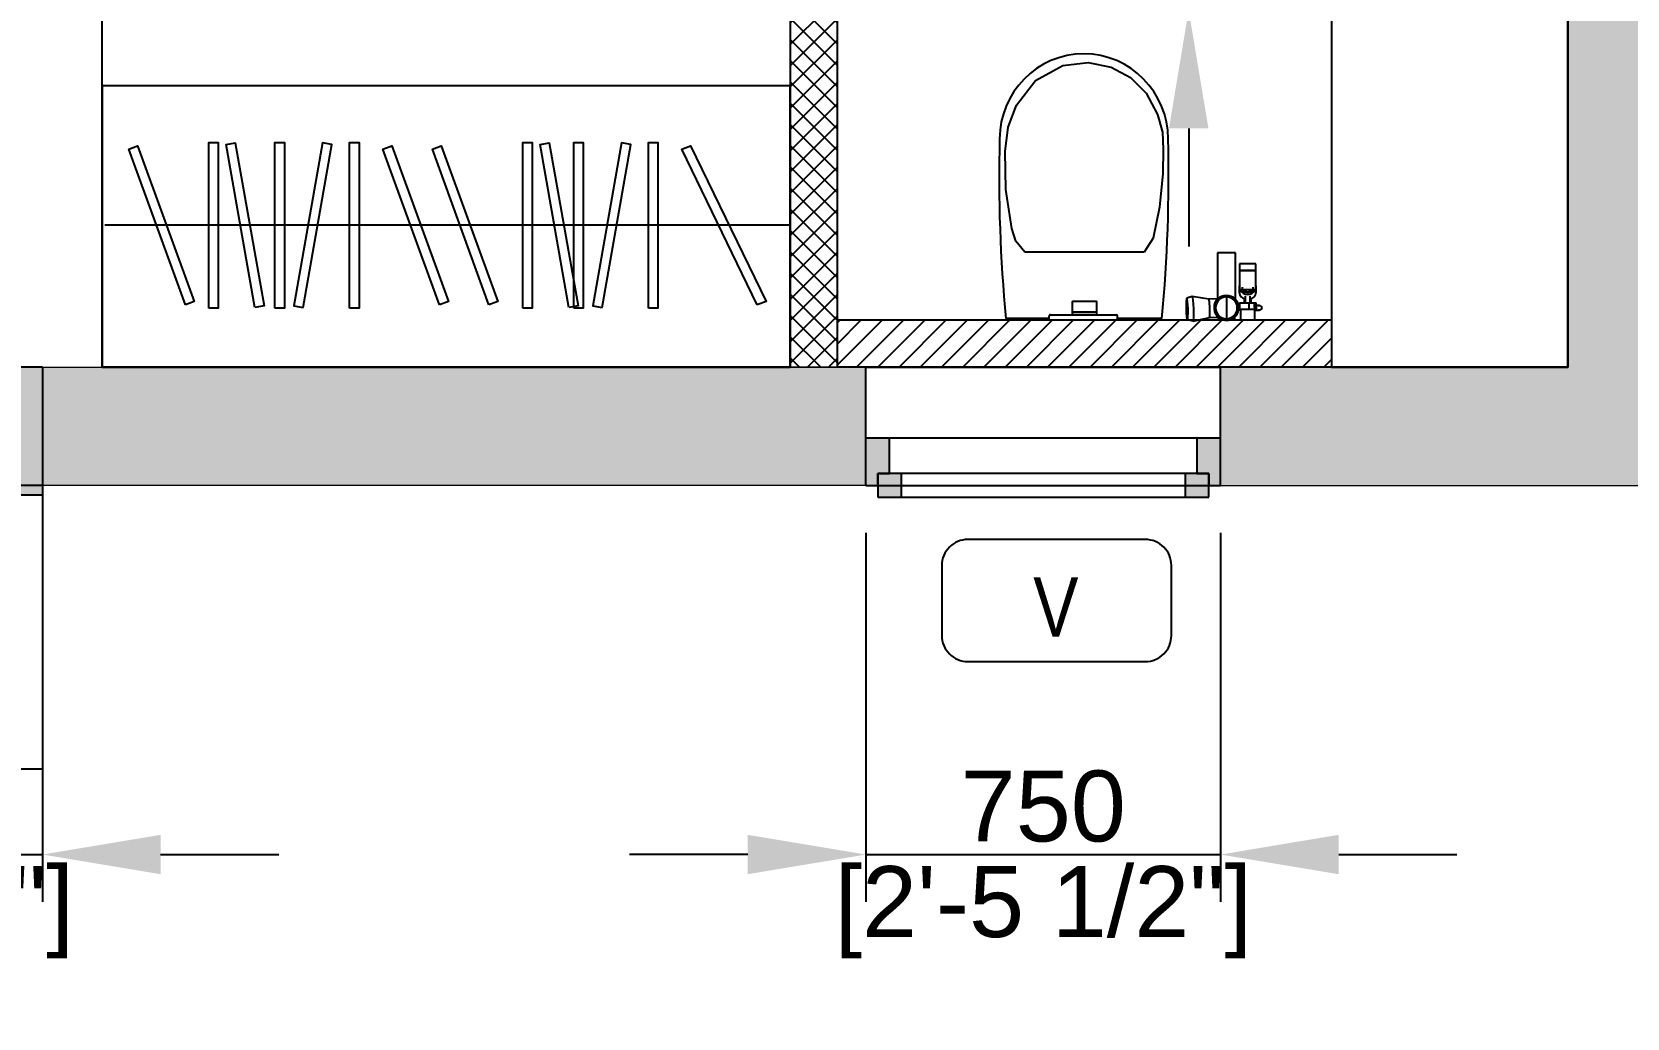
# Model space of a CAD drawing. Header units: millimetres. Extents: x 91566 to 131129, y 141753 to 207061.
# Drawn here: x 117024 to 120398, y 148100 to 150185 of the extents above; entities that cross this region are included whole.
import ezdxf
from ezdxf.enums import TextEntityAlignment as Align

# ---------------------------------------------------------------- set-up
doc = ezdxf.new("R2010")
doc.units = ezdxf.units.MM
doc.linetypes.add('Hidden Line', pattern=[978.055558, 705.555558, -272.5])
for name, color, linetype in [('A-Dimensions', 4, 'Continuous'), ('A-Elevation 10', 8, 'Continuous'), ('A-Fixture', 8, 'Continuous'), ('A-Furniture', 8, 'Continuous'), ('A-Hatch', 252, 'Continuous'), ('A-Room Boundary', 44, 'Continuous'), ('A-Text Main', 44, 'Continuous'), ('A-Ventilator', 4, 'Continuous'), ('A-Window', 4, 'Continuous')]:
    doc.layers.add(name, color=color, linetype=linetype)
doc.layers.add('A-Wall', color=240, linetype='Continuous', lineweight=35)
doc.styles.add('2024-08-29_TOWER-A$0$simplex-0.8', font='simplex.shx', dxfattribs={"width": 0.8})
doc.styles.add('ARIAL', font='ARIALN.TTF')
doc.styles.add('S', font='arial.ttf', dxfattribs={"height": 150})
doc.dimstyles.new('DIMSMALL', dxfattribs={"dimtxt": 150, "dimasz": 250, "dimexe": 100, "dimexo": 100, "dimgap": 25, "dimtad": 1, "dimdec": 0, "dimzin": 0, "dimdsep": 46, "dimtxsty": 'S', "dimcen": 0, "dimdle": 100, "dimclrd": 8, "dimclre": 8, "dimclrt": 256, "dimazin": 0, "dimtfac": 1, "dimtdec": 0, "dimtix": 1, "dimtmove": 0, "dimatfit": 3, "dimldrblk": '12_DatumFilled', "dimfxl": 1, "dimtolj": 1, "dimtzin": 0, "dimlwd": -1, "dimlwe": -1, "dimarcsym": 1})

# ---------------------------------------------------------------- blocks, each defined once
blk = doc.blocks.new('A$Cc5426abf')
at = {"layer": 'A-Ventilator', "linetype": 'Continuous'}
for points in [[(25, 225), (75, 225), (75, 275), (25, 275)], [(725, 275), (675, 275), (675, 225), (725, 225)], [(0, 150), (50, 150), (50, 225), (25, 225), (25, 250), (0, 250)], [(750, 250), (725, 250), (725, 225), (700, 225), (700, 150), (750, 150)]]:
    blk.add_hatch(color=256, dxfattribs=at).paths.add_polyline_path(points)
for p, q in [((75, 275), (25, 275)), ((25, 275), (25, 225)), ((675, 275), (75, 275)), ((75, 225), (75, 275)), ((675, 275), (75, 275)), ((725, 275), (675, 275)), ((675, 275), (675, 225)), ((725, 225), (725, 275)), ((0, 250), (0, 150)), ((750, 250), (0, 250)), ((25, 250), (0, 250)), ((0, 250), (0, 150)), ((0, 250), (0, 150)), ((25, 225), (25, 250)), ((675, 250), (75, 250)), ((750, 250), (725, 250)), ((725, 250), (725, 225)), ((750, 250), (750, 150)), ((750, 250), (750, 150)), ((750, 250), (750, 150)), ((50, 225), (25, 225)), ((25, 225), (75, 225)), ((50, 150), (50, 225)), ((75, 225), (675, 225)), ((675, 225), (725, 225)), ((725, 225), (700, 225)), ((700, 225), (700, 150)), ((0, 150), (0, 0)), ((0, 150), (50, 150)), ((0, 150), (0, 0)), ((50, 150), (700, 150)), ((700, 150), (750, 150)), ((750, 150), (750, 0)), ((750, 150), (750, 0)), ((750, 0), (0, 0))]:
    blk.add_line(p, q, dxfattribs=at)
blk = doc.blocks.new('3BHK  WEST_UN-2$0$fgdskokjmfv')
at = {"layer": 'A-Fixture', "linetype": 'Continuous'}
for p, q in [((15769231.8, 1072211.9), (15769232.1, 1072190)), ((15769309.2, 1072211.9), (15769231.8, 1072211.9)), ((15769262.2, 1072190), (15769262.5, 1072211.9)), ((15769274.3, 1072211.9), (15769274.3, 1072210.2)), ((15769274.3, 1072210.2), (15769274.3, 1072208.5)), ((15769274.3, 1072208.5), (15769274.3, 1072206.8)), ((15769292.1, 1072163.3), (15769292.1, 1072209.4)), ((15769309.2, 1072211.4), (15769309.2, 1072211.9)), ((15769309.2, 1072209.7), (15769309.2, 1072211.4)), ((15769309.2, 1072208), (15769309.2, 1072209.7)), ((15769309.2, 1072206.4), (15769309.2, 1072208)), ((15769362.5, 1072214.8), (15769328, 1072207)), ((15769362.5, 1072214.8), (15769374.5, 1072212)), ((15769428.5, 1072209.1), (15769522.1, 1072209.1)), ((15769667.1, 1072211.9), (15769522.1, 1072211.9)), ((15769522.1, 1072211.9), (15769522.1, 1072203.9)), ((15769667.1, 1072211.9), (15769667.1, 1072203.9)), ((15769667.1, 1072209.1), (15769758.5, 1072209.1)), ((15769217.4, 1072186.7), (15769217.5, 1072186.9)), ((15769217.4, 1072186.5), (15769217.4, 1072186.7)), ((15769217.4, 1072186.3), (15769217.4, 1072186.5)), ((15769217.4, 1072186.1), (15769217.4, 1072186.3)), ((15769217.4, 1072186.3), (15769217.4, 1072186.3)), ((15769217.5, 1072185.9), (15769217.4, 1072186.1)), ((15769217.5, 1072187.3), (15769217.6, 1072187.5)), ((15769217.5, 1072187.1), (15769217.5, 1072187.3)), ((15769217.5, 1072186.9), (15769217.5, 1072187.1)), ((15769217.5, 1072185.7), (15769217.5, 1072185.9)), ((15769217.5, 1072185.5), (15769217.5, 1072185.7)), ((15769217.5, 1072185.3), (15769217.5, 1072185.5)), ((15769217.6, 1072185.1), (15769217.5, 1072185.3)), ((15769217.6, 1072187.7), (15769217.7, 1072187.9)), ((15769217.6, 1072187.5), (15769217.6, 1072187.7)), ((15769217.6, 1072184.9), (15769217.6, 1072185.1)), ((15769217.7, 1072184.7), (15769217.6, 1072184.9)), ((15769217.7, 1072187.9), (15769217.8, 1072188.1)), ((15769217.8, 1072184.5), (15769217.7, 1072184.7)), ((15769217.8, 1072188.3), (15769217.9, 1072188.5)), ((15769217.8, 1072188.1), (15769217.8, 1072188.3)), ((15769217.8, 1072184.3), (15769217.8, 1072184.5)), ((15769217.9, 1072184.2), (15769217.8, 1072184.3)), ((15769217.9, 1072188.5), (15769218, 1072188.7)), ((15769218, 1072184), (15769217.9, 1072184.2)), ((15769218, 1072188.7), (15769218.1, 1072188.8)), ((15769218.1, 1072183.8), (15769218, 1072184)), ((15769218.1, 1072188.8), (15769218.2, 1072189)), ((15769218.2, 1072183.6), (15769218.1, 1072183.8)), ((15769218.2, 1072189), (15769218.3, 1072189.2)), ((15769218.3, 1072183.5), (15769218.2, 1072183.6)), ((15769218.3, 1072189.2), (15769218.4, 1072189.3)), ((15769218.5, 1072183.3), (15769218.3, 1072183.5)), ((15769218.4, 1072189.3), (15769218.5, 1072189.5)), ((15769218.5, 1072189.5), (15769218.7, 1072189.6)), ((15769218.6, 1072183.2), (15769218.5, 1072183.3)), ((15769218.7, 1072183), (15769218.6, 1072183.2)), ((15769218.7, 1072189.6), (15769218.8, 1072189.8)), ((15769218.8, 1072182.9), (15769218.7, 1072183)), ((15769218.8, 1072189.8), (15769218.9, 1072189.9)), ((15769219, 1072182.7), (15769218.8, 1072182.9)), ((15769218.9, 1072189.9), (15769219.1, 1072190.1)), ((15769219.1, 1072182.6), (15769219, 1072182.7)), ((15769219.1, 1072190.1), (15769219.2, 1072190.2)), ((15769219.3, 1072182.5), (15769219.1, 1072182.6)), ((15769219.2, 1072190.2), (15769219.4, 1072190.3)), ((15769219.4, 1072182.3), (15769219.3, 1072182.5)), ((15769219.4, 1072190.3), (15769219.6, 1072190.4)), ((15769219.6, 1072182.2), (15769219.4, 1072182.3)), ((15769219.6, 1072190.4), (15769219.7, 1072190.6)), ((15769219.8, 1072182.1), (15769219.6, 1072182.2)), ((15769219.7, 1072190.6), (15769219.9, 1072190.7)), ((15769219.9, 1072182), (15769219.8, 1072182.1)), ((15769219.9, 1072190.7), (15769220.1, 1072190.8)), ((15769220.1, 1072181.9), (15769219.9, 1072182)), ((15769220.1, 1072190.8), (15769220.3, 1072190.8)), ((15769220.3, 1072181.8), (15769220.1, 1072181.9)), ((15769220.3, 1072190.8), (15769220.4, 1072190.9)), ((15769220.5, 1072181.7), (15769220.3, 1072181.8)), ((15769220.4, 1072190.9), (15769220.6, 1072191)), ((15769220.7, 1072181.7), (15769220.5, 1072181.7)), ((15769220.6, 1072191), (15769220.8, 1072191.1)), ((15769220.9, 1072181.6), (15769220.7, 1072181.7)), ((15769220.8, 1072191.1), (15769221, 1072191.1)), ((15769221, 1072181.5), (15769220.9, 1072181.6)), ((15769221, 1072191.1), (15769221.2, 1072191.2)), ((15769221.2, 1072181.5), (15769221, 1072181.5)), ((15769221.2, 1072191.2), (15769221.4, 1072191.2)), ((15769221.4, 1072181.4), (15769221.2, 1072181.5)), ((15769221.4, 1072191.2), (15769221.6, 1072191.3)), ((15769221.6, 1072181.4), (15769221.4, 1072181.4)), ((15769221.6, 1072191.3), (15769221.8, 1072191.3)), ((15769221.8, 1072181.4), (15769221.6, 1072181.4)), ((15769221.8, 1072191.3), (15769222, 1072191.3)), ((15769222, 1072181.4), (15769221.8, 1072181.4)), ((15769222, 1072191.3), (15769222.2, 1072191.3)), ((15769222.2, 1072181.3), (15769222, 1072181.4)), ((15769222.2, 1072191.3), (15769222.4, 1072191.3)), ((15769222.4, 1072181.3), (15769222.2, 1072181.3)), ((15769222.4, 1072191.3), (15769222.4, 1072191.3)), ((15769222.5, 1072191.3), (15769222.4, 1072191.3)), ((15769222.4, 1072191.3), (15769222.4, 1072191.3)), ((15769222.4, 1072191.3), (15769222.5, 1072191.3)), ((15769222.5, 1072181.3), (15769222.4, 1072181.3)), ((15769222.4, 1072181.3), (15769222.4, 1072181.3)), ((15769222.4, 1072181.3), (15769222.5, 1072181.3)), ((15769222.6, 1072191.3), (15769222.5, 1072191.3)), ((15769222.5, 1072191.3), (15769222.5, 1072191.3)), ((15769222.5, 1072191.3), (15769222.7, 1072191.3)), ((15769222.6, 1072181.3), (15769222.5, 1072181.3)), ((15769222.5, 1072181.3), (15769222.5, 1072181.3)), ((15769222.5, 1072181.3), (15769222.7, 1072181.3)), ((15769222.8, 1072191.3), (15769222.6, 1072191.3)), ((15769222.8, 1072181.3), (15769222.6, 1072181.3)), ((15769222.7, 1072191.3), (15769222.9, 1072191.3)), ((15769222.7, 1072181.3), (15769222.8, 1072181.3)), ((15769232.1, 1072191.3), (15769222.8, 1072191.3)), ((15769222.8, 1072181.3), (15769228.8, 1072181.3)), ((15769223, 1072181.3), (15769222.8, 1072181.3)), ((15769222.9, 1072191.3), (15769223.1, 1072191.3)), ((15769223.3, 1072181.3), (15769223, 1072181.3)), ((15769223.1, 1072191.3), (15769223.4, 1072191.3)), ((15769223.6, 1072181.3), (15769223.3, 1072181.3)), ((15769223.4, 1072191.3), (15769223.8, 1072191.3)), ((15769224, 1072181.3), (15769223.6, 1072181.3)), ((15769223.8, 1072191.3), (15769224.2, 1072191.3)), ((15769224.4, 1072181.3), (15769224, 1072181.3)), ((15769224.2, 1072191.3), (15769224.7, 1072191.3)), ((15769224.9, 1072181.3), (15769224.4, 1072181.3)), ((15769228.6, 1072190), (15769228.8, 1072176)), ((15769228.7, 1072190), (15769232.9, 1072190)), ((15769233.2, 1072176), (15769228.9, 1072176)), ((15769232.9, 1072190), (15769239.6, 1072190)), ((15769233.1, 1072183), (15769232.9, 1072190)), ((15769233.2, 1072176), (15769233.1, 1072183)), ((15769239.6, 1072176), (15769233.2, 1072176)), ((15769239.6, 1072190), (15769243.9, 1072190)), ((15769243.8, 1072176), (15769239.6, 1072176)), ((15769240, 1072176), (15769240, 1072167.3)), ((15769242, 1072176), (15769242, 1072161.6)), ((15769243.9, 1072183), (15769243.8, 1072176)), ((15769247.1, 1072176), (15769243.8, 1072176)), ((15769243.9, 1072190), (15769247.1, 1072190)), ((15769243.9, 1072190), (15769243.9, 1072183)), ((15769247.1, 1072190), (15769264.5, 1072190)), ((15769264.4, 1072176), (15769247.1, 1072176)), ((15769252.2, 1072161.6), (15769252.2, 1072176)), ((15769254.3, 1072167.3), (15769254.3, 1072176)), ((15769262.2, 1072191.3), (15769262.5, 1072191.3)), ((15769262.5, 1072191.3), (15769263.8, 1072191.3)), ((15769263.8, 1072191.3), (15769265.2, 1072191.3)), ((15769264.4, 1072183), (15769264.5, 1072190)), ((15769264.4, 1072176), (15769264.4, 1072183)), ((15769265.9, 1072181.3), (15769264.5, 1072181.3)), ((15769265.2, 1072191.3), (15769266.5, 1072191.3)), ((15769266.6, 1072181.3), (15769265.9, 1072181.3)), ((15769274.3, 1072206.8), (15769274.3, 1072205.4)), ((15769309.2, 1072206), (15769309.2, 1072206.4)), ((15769328, 1072207), (15769309.9, 1072206.4)), ((15769664.1, 1072200.9), (15769525.1, 1072200.9)), ((15769618.4, 1072200.9), (15769565.9, 1072200.9)), ((15769565.9, 1072200.9), (15769565.9, 1072197.6)), ((15769618.4, 1072194.8), (15769565.9, 1072194.8)), ((15769565.9, 1072194.8), (15769565.9, 1072174.4)), ((15769567.4, 1072196.1), (15769616.9, 1072196.1)), ((15769618.4, 1072197.6), (15769618.4, 1072200.9)), ((15769618.4, 1072174.4), (15769618.4, 1072194.8)), ((15769229.4, 1072152.1), (15769229.4, 1072141.2)), ((15769229.6, 1072148.4), (15769264.6, 1072148.4)), ((15769229.6, 1072148.4), (15769229.6, 1072107.6)), ((15769235.2, 1072152.4), (15769235.2, 1072142.5)), ((15769240, 1072155.2), (15769240, 1072152.4)), ((15769254.3, 1072152.4), (15769254.3, 1072155.2)), ((15769259, 1072142.5), (15769259, 1072152.4)), ((15769264.6, 1072107.6), (15769264.6, 1072148.4)), ((15769264.9, 1072141.2), (15769264.9, 1072152.1)), ((15769273.1, 1072167.7), (15769273.1, 1072069.7)), ((15769311.1, 1072167.5), (15769329.3, 1072168.1)), ((15769311.2, 1072069.7), (15769311.2, 1072167.7)), ((15769329.3, 1072168.1), (15769364.2, 1072162.5)), ((15769364.3, 1072162.5), (15769376.1, 1072166)), ((15769567.3, 1072172.9), (15769616.9, 1072172.9)), ((15769229.6, 1072107.6), (15769264.6, 1072107.6)), ((15769229.6, 1072107.1), (15769229.6, 1072107.6)), ((15769264.6, 1072107.6), (15769229.6, 1072107.6)), ((15769264.6, 1072107.1), (15769229.6, 1072107.1)), ((15769229.6, 1072107.1), (15769229.6, 1072093)), ((15769264.6, 1072107.1), (15769264.6, 1072107.6)), ((15769264.6, 1072093), (15769264.6, 1072107.1)), ((15769229.6, 1072093), (15769264.6, 1072093)), ((15769273.1, 1072069.7), (15769311.2, 1072069.7)), ((15769466.3, 1072068.4), (15769718.4, 1072068.4))]:
    blk.add_line(p, q, dxfattribs=at)
at = {"layer": 'A-Fixture', "linetype": 'Continuous', "flags": 128}
blk.add_lwpolyline([(15769718.4, 1072068.4), (15769737.6, 1072045.5), (15769745.9, 1072018.8), (15769758.3, 1071936), (15769759.7, 1071856.1), (15769753.6, 1071804.7), (15769735.8, 1071758), (15769695.5, 1071705.9), (15769637.7, 1071673.8), (15769584.5, 1071667.4), (15769535.5, 1071677.4), (15769494.7, 1071699.3), (15769461.6, 1071732.3), (15769437.5, 1071777.7), (15769427.2, 1071814.6), (15769425.9, 1071851.1), (15769426.5, 1071902.1), (15769433.3, 1071973.6), (15769447, 1072039.1), (15769466.3, 1072068.4)], dxfattribs=at)
at = {"layer": 'A-Fixture', "linetype": 'Continuous'}
for centre, radius, start, end in [((15769292.1, 1072186.3), 26.2, 100.2496, 180), ((15769292.1, 1072186.3), 23, 0, 180), ((15769292.1, 1072186.3), 26.2, 0, 132.8693), ((15772559.7, 1071909.6), 3145.4, 174.5369, 181.4631), ((15766627.4, 1071909.6), 3145.4, 358.5369, 5.4631), ((15769292.1, 1072186.3), 26.2, 180, 0), ((15769292.1, 1072186.3), 23, 180, 0), ((15769525.1, 1072203.9), 3, 180, 270), ((15769567.4, 1072197.6), 1.5, 180, 270), ((15769567.3, 1072174.4), 1.46, 180, 270), ((15769616.9, 1072197.6), 1.5, 270, 0), ((15769616.9, 1072174.4), 1.46, 270, 0), ((15769664.1, 1072203.9), 3, 270, 0), ((15769292.1, 1072189.5), 28.9, 228.7983, 242.5322), ((15769292.1, 1072189.5), 28.9, 297.4678, 311.2017), ((15769595.6, 1071829.3), 180.3, 180, 269.3484), ((15769591.5, 1071829.3), 180.3, 270.6516, 0)]:
    blk.add_arc(centre, radius, start, end, dxfattribs=at)
for centre, major_axis, ratio, start_param, end_param in [((15769363.4, 1072188.7), (-0.8, 26.2), 0.087894, 0.017046, 3.133769), ((15769375.3, 1072189), (-0.7, 23), 0.087894, 0.026053, 3.133769), ((15769375.3, 1072189), (-0.7, 23), 0.087894, 3.165124, 6.230506), ((15769310.5, 1072186.9), (-0.6, 19.4), 0.087894, 6.275362, 6.466185), ((15769328.7, 1072187.5), (-0.6, 19.4), 0.087894, 6.275362, 9.416955), ((15769247.1, 1072152.1), (17.8, 0), 0.939693, 1.86017, 3.254011), ((15769247.1, 1072141.2), (17.8, 0), 0.939693, 2.995055, 3.28771), ((15769247.1, 1072141.2), (17.8, 0), 0.939693, 0.452611, 2.688981), ((15769247.1, 1072141.2), (13.4, 0), 0.939693, 1.839841, 2.521963), ((15769247.1, 1072142.5), (11.9, 0), 0.939693, 1.570796, 2.584055), ((15769247.1, 1072142.5), (11.9, 0), 0.939693, 1.570796, 2.584055), ((15769247.1, 1072141), (11.9, 0), 0.939693, 1.570796, 2.410164), ((15769247.1, 1072141.2), (13.4, 0), 0.939693, 1.634555, 1.767445), ((15769247.1, 1072142.5), (11.9, 0), 0.939693, 0.557537, 1.570796), ((15769247.1, 1072142.5), (11.9, 0), 0.939693, 0.557537, 1.570796), ((15769247.1, 1072141), (11.9, 0), 0.939693, 0.731428, 1.570796), ((15769247.1, 1072141.2), (13.4, 0), 0.939693, 1.374148, 1.507037), ((15769247.1, 1072141.2), (13.4, 0), 0.939693, 0.61963, 1.312246), ((15769247.1, 1072152.1), (17.8, 0), 0.939693, 6.170767, 7.561634), ((15769247.1, 1072141.2), (17.8, 0), 0.939693, 6.137068, 6.429723), ((15769310.5, 1072186.9), (-0.6, 19.4), 0.087894, 2.98627, 3.106469)]:
    blk.add_ellipse(centre, major_axis=major_axis, ratio=ratio, start_param=start_param, end_param=end_param, dxfattribs=at)
blk = doc.blocks.new('A$Cace2e875')
at = {"layer": 'A-Window', "linetype": 'Continuous'}
for points in [[(0, 0), (-50, 0), (-50, -270), (0, -270)], [(-750, -270), (-700, -270), (-700, 0), (-750, 0)]]:
    blk.add_hatch(color=256, dxfattribs=at).paths.add_polyline_path(points)
for p, q in [((0, 0), (-750, 0)), ((0, 0), (-50, 0)), ((0, 0), (0, -250)), ((0, 0), (0, -250)), ((0, 0), (0, -250)), ((-750, 0), (-750, -250)), ((-700, 0), (-750, 0)), ((-750, 0), (-750, -250)), ((-750, 0), (-750, -250)), ((-700, -270), (-700, 0)), ((-50, 0), (-700, 0)), ((-50, 0), (-50, -270)), ((-50, -135), (-700, -135)), ((0, -250), (-750, -250)), ((-750, -270), (-700, -270)), ((-700, -270), (-50, -270)), ((-50, -270), (0, -270))]:
    blk.add_line(p, q, dxfattribs=at)
at = {"layer": 'A-Window', "linetype": 'Hidden Line'}
for p, q in [((0, -250), (-750, -250)), ((-750, -250), (-750, -850)), ((0, -250), (0, -850)), ((0, -850), (-750, -850))]:
    blk.add_line(p, q, dxfattribs=at)
blk = doc.blocks.new('A$Cbd38edc3')
at = {"layer": 'A-Furniture', "linetype": 'Continuous'}
for points in [[(0, 0), (0, -595), (1455, -595), (1455, 0)], [(175.6, -462.9), (55.9, -134), (74.7, -127.2), (194.4, -456)], [(225.1, -470), (225.1, -120), (245.1, -120), (245.1, -470)], [(322.4, -469.1), (261.6, -124.4), (281.3, -120.9), (342.1, -465.6)], [(365.2, -470), (365.2, -120), (385.2, -120), (385.2, -470)], [(424.9, -469.1), (485.7, -124.4), (466, -120.9), (405.2, -465.6)], [(523.1, -470), (523.1, -120), (543.1, -120), (543.1, -470)], [(713.1, -462.9), (593.4, -134), (612.2, -127.2), (731.9, -456)], [(817.8, -462.9), (698.1, -134), (716.9, -127.2), (836.6, -456)], [(889.2, -470), (889.2, -120), (909.2, -120), (909.2, -470)], [(986.5, -469.1), (925.7, -124.4), (945.4, -120.9), (1006.2, -465.6)], [(997.3, -470), (997.3, -120), (1017.3, -120), (1017.3, -470)], [(1057, -469.1), (1117.8, -124.4), (1098.1, -120.9), (1037.3, -465.6)], [(1155.2, -470), (1155.2, -120), (1175.2, -120), (1175.2, -470)], [(1385.2, -462.9), (1225.5, -134), (1244.3, -127.2), (1404, -456)]]:
    blk.add_lwpolyline(points, close=True, dxfattribs=at)
blk.add_lwpolyline([(1455, -295), (5, -295)], dxfattribs=at)
blk = doc.blocks.new('2024-08-29_TOWER-A$0$WNTG')
at = {"layer": 'A-Text Main'}
blk.add_lwpolyline([(-187.8, 246.2), (187.8, 246.2, -0.414214), (242.8, 191.2), (242.8, 43.3, -0.414214), (187.8, -11.7), (-187.8, -11.7, -0.414214), (-242.8, 43.3), (-242.8, 191.2, -0.414214)], format="xyb", close=True, dxfattribs=at)
at = {"layer": 'A-Text Main', "style": '2024-08-29_TOWER-A$0$simplex-0.8', "width": 0.8}
blk.add_attdef('WNTG', text='', height=150, dxfattribs=at).set_placement((-1.6, 43), align=Align.CENTER)
blk = doc.blocks.new('Unit-6')
h = blk.add_hatch()
h.set_pattern_fill('ANSI31', color=256, scale=10)
h.set_pattern_definition([(45, (42943.258, -144883.17), (-22.45064, 22.45064), [])])
h.paths.add_polyline_path([(18632.7, 2111.5), (19677.2, 2111.5), (19677.2, 2011.7), (18632.7, 2011.7)])
at = {"layer": 'A-Hatch', "linetype": 'Continuous'}
h = blk.add_hatch(color=256, dxfattribs=at)
h.dxf.hatch_style = 1
h.paths.add_polyline_path([(12127.7, 14831.6), (12127.7, 13681.7), (12377.7, 13681.7), (12377.7, 14581.6), (17077.7, 14581.6), (17077.7, 14831.6)])
h.paths.add_polyline_path([(17077.7, 10921.6), (17077.7, 10721.6), (12377.7, 10721.6), (12377.7, 9871.5), (12127.7, 9871.5), (12127.7, 11881.7), (12377.7, 11881.7), (12377.7, 10921.6)])
h.paths.add_polyline_path([(19895.7, 14831.6), (24149.9, 14831.7), (24149.9, 14581.6), (19895.7, 14581.6)])
h.paths.add_polyline_path([(20097.2, 10921.6), (20097.2, 10721.6), (18277.7, 10721.6), (18277.7, 14581.6), (18277.7, 14831.6), (18477.7, 14831.6), (18477.7, 14581.6), (18477.7, 10921.6)])
h.paths.add_polyline_path([(22017.7, 10721.6), (21097.7, 10721.6), (21097.7, 10921.6), (24652.7, 10921.6), (24652.7, 11571.7), (24902.7, 11571.7), (24902.7, 10671.6), (22267.2, 10671.6), (22017.7, 10671.6)])
h.paths.add_polyline_path([(22017.7, 7221.6), (22017.7, 6971.6), (24652.7, 6971.6), (24652.7, 3686.7), (24007.8, 3686.6), (24007.8, 3586.6), (24652.7, 3586.7), (24652.7, 1761.7), (24902.7, 1761.7), (24902.7, 7221.6)])
h.paths.add_polyline_path([(20427.7, 2011.7), (20427.7, 5001.7), (18532.7, 5001.7), (18532.7, 4751.7), (20177.2, 4751.7), (20177.2, 2011.7), (19442.7, 2011.7), (19442.7, 1761.7), (20927.7, 1761.7), (20927.7, 2011.7)])
h.paths.add_polyline_path([(17077.7, 3616.7), (17077.7, 5871.5), (16877.7, 5871.5), (16877.6, 3616.7)])
h.paths.add_polyline_path([(15877.7, 5871.5), (12127.7, 5871.5), (12127.7, 1761.7), (12981.2, 1761.7), (12981.2, 2011.7), (12377.7, 2011.7), (12377.7, 5671.5), (15877.7, 5671.6)])
h.paths.add_polyline_path([(14872.7, 7491.7), (14872.7, 7291.7), (13287.7, 7291.7), (12127.7, 7291.7), (12127.7, 8371.5), (12377.7, 8371.5), (12377.7, 7491.7)])
h.paths.add_polyline_path([(15722.7, 7291.7), (17077.7, 7291.7), (17077.7, 9721.6), (16877.7, 9721.6), (16877.7, 7491.7), (15722.7, 7491.7)])
h.paths.add_polyline_path([(16201.2, 2009.9), (13731.2, 2011.7), (13731.2, 1761.7), (16201.2, 1761.7)])
h.paths.add_polyline_path([(18692.7, 2011.7), (18692.7, 1761.7), (16951.2, 1761.7), (16951.2, 2011.7)])
h = blk.add_hatch(dxfattribs=at)
h.set_pattern_fill('ANSI37', color=256, scale=10)
h.set_pattern_definition([(45, (12127.73, 14831.59), (-22.45064, 22.45064), []), (135, (12127.73, 14831.59), (-22.45064, -22.45064), [])])
h.paths.add_polyline_path([(20097.2, 12672.3), (19997.2, 12672.3), (19997.2, 14581.6), (20097.2, 14581.6)])
h.paths.add_polyline_path([(19847.7, 13802.3), (19997.2, 13802.3), (19997.2, 13601.6), (19847.7, 13601.6)])
h.paths.add_polyline_path([(19097.7, 13601.6), (18477.7, 13601.6), (18477.7, 13802.3), (19097.5, 13802.3)])
h.paths.add_polyline_path([(20097.2, 10921.6), (19997.2, 10921.6), (19997.2, 11821.6), (20097.2, 11821.6)])
h.paths.add_polyline_path([(22267.7, 7221.6), (22267.7, 7671.6), (22017.7, 7671.6), (22017.7, 7221.6)])
h.paths.add_polyline_path([(23017.3, 7621.6), (23017.3, 7221.6), (23117.3, 7221.6), (23117.3, 7621.6)])
h.paths.add_polyline_path([(15777.2, 7291.7), (15877.7, 7291.7), (15877.7, 5871.5), (15777.2, 5871.5)])
h.paths.add_polyline_path([(13237.8, 5871.5), (13237.8, 6541.7), (13037.7, 6541.7), (13037.7, 5871.5)])
h.paths.add_polyline_path([(17077.7, 4211.7), (18532.7, 4211.7), (18532.7, 3616.7), (18632.7, 3616.7), (18632.7, 4751.7), (18532.7, 4751.7), (18532.7, 4311.7), (17077.7, 4311.7)])
h.paths.add_polyline_path([(18532.7, 2011.7), (18532.7, 2766.7), (18632.7, 2766.7), (18632.7, 2011.7)])
h.paths.add_polyline_path([(21927.7, 3686.7), (21927.7, 3586.7), (23007.8, 3586.6), (23007.8, 3686.6)])
h.paths.add_polyline_path([(20427.7, 3586.7), (20927.7, 3586.7), (20927.7, 3686.7), (20427.7, 3686.7)])
at = {"layer": 'A-Fixture'}
blk.add_lwpolyline([(19677.2, 3151.7), (19677.2, 2011.7), (20177.2, 2011.7), (20177.2, 3851.7), (19677.2, 3851.7), (19677.2, 3701.7)], dxfattribs=at)
at = {"layer": 'A-Fixture', "linetype": 'Continuous'}
blk.add_lwpolyline([(18632.7, 2111.5), (19677.2, 2111.5), (19677.2, 2011.7), (18632.7, 2011.7)], close=True, dxfattribs=at)
at = {"layer": 'A-Room Boundary', "linetype": 'Continuous'}
for points in [[(18632.7, 4751.7), (20177.2, 4751.7), (20177.2, 2011.7), (18632.7, 2011.7)], [(17077.7, 4211.7), (18532.7, 4211.7), (18532.7, 2011.7), (17077.7, 2011.7)]]:
    blk.add_lwpolyline(points, close=True, dxfattribs=at)
at = {"layer": 'A-Wall', "lineweight": 0}
for points in [[(20427.7, 2011.7), (20427.7, 5001.7), (18532.7, 5001.7), (18532.7, 4751.7), (20177.2, 4751.7), (20177.2, 2011.7), (19442.7, 2011.7), (19442.7, 1761.7), (20927.7, 1761.7), (20927.7, 2011.7)], [(18532.7, 2011.7), (18532.7, 2766.7), (18632.7, 2766.7), (18632.7, 2011.7)], [(18692.7, 2011.7), (18692.7, 1761.7), (16951.2, 1761.7), (16951.2, 2011.7), (16951.2, 2011.7)]]:
    blk.add_lwpolyline(points, close=True, dxfattribs=at)
blk.add_lwpolyline([(18532.3, 2011.7), (18532.7, 2011.7)], dxfattribs=at)
at = {"layer": 'A-Fixture', "ltscale": 600, "rotation": 180}
blk.add_blockref('3BHK  WEST_UN-2$0$fgdskokjmfv', (15788747.1, 1074323.5), dxfattribs=at)
at = {"layer": 'A-Furniture', "linetype": 'Continuous'}
blk.add_blockref('A$Cbd38edc3', (17077.7, 2606.7), dxfattribs=at)
at = {"layer": 'A-Ventilator', "rotation": 180}
blk.add_blockref('A$Cc5426abf', (19442.7, 2011.7), dxfattribs=at)
at = {"layer": 'A-Window'}
blk.add_blockref('A$Cace2e875', (16951.2, 2011.7), dxfattribs=at)
ref = blk.add_blockref('2024-08-29_TOWER-A$0$WNTG', (19095.9, 1635.6), dxfattribs=dict(at, xscale=-1, rotation=180))
ref.add_attrib('WNTG', 'V', dxfattribs={"layer": 'A-Text Main', "height": 125, "style": 'ARIAL'}).set_placement((19094.3, 1442.1), align=Align.CENTER)
blk = doc.blocks.new('*D200')
at = {"layer": 'A-Dimensions', "color": 8, "transparency": 16777216}
for p, q in [((116296.6, 149252.2), (116296.6, 148346.1)), ((117046.6, 149252.2), (117046.6, 148346.1)), ((116046.6, 148446.1), (115796.6, 148446.1)), ((116296.6, 148446.1), (117046.6, 148446.1)), ((117296.6, 148446.1), (117546.6, 148446.1))]:
    blk.add_line(p, q, dxfattribs=at)
for points in [[(116046.6, 148487.8), (116046.6, 148404.5), (116296.6, 148446.1)], [(117296.6, 148487.8), (117296.6, 148404.5), (117046.6, 148446.1)]]:
    blk.add_solid(points, dxfattribs=at)
at = {"layer": 'Defpoints', "color": 0, "transparency": 16777216}
for p in [(116296.6, 149352.2), (117046.6, 149352.2), (117046.6, 148446.1)]:
    blk.add_point(p, dxfattribs=at)
at = {"layer": 'A-Dimensions', "lineweight": 30, "transparency": 16777216, "char_height": 150, "attachment_point": 5, "style": 'S'}
for s, insert in [('\\A1;750', (116671.6, 148547.7)), ('\\A1;[2\'-5 1/2"]', (116671.6, 148324))]:
    blk.add_mtext(s, dxfattribs=dict(at, insert=insert))
blk = doc.blocks.new('12_DatumFilled')
at = {"color": 8, "linetype": 'ByBlock'}
blk.add_solid([(0, 0.577), (-1, 0), (0, -0.577)], dxfattribs=at)
blk = doc.blocks.new('*D201')
at = {"layer": 'A-Dimensions', "color": 8, "transparency": 16777216}
for p, q in [((118788.2, 149126.4), (118788.2, 148346.1)), ((119538.2, 149126.4), (119538.2, 148346.1)), ((118538.2, 148446.1), (118288.2, 148446.1)), ((118788.2, 148446.1), (119538.2, 148446.1)), ((119788.2, 148446.1), (120038.2, 148446.1))]:
    blk.add_line(p, q, dxfattribs=at)
for points in [[(118538.2, 148487.8), (118538.2, 148404.5), (118788.2, 148446.1)], [(119788.2, 148487.8), (119788.2, 148404.5), (119538.2, 148446.1)]]:
    blk.add_solid(points, dxfattribs=at)
at = {"layer": 'Defpoints', "color": 0, "transparency": 16777216}
for p in [(118788.2, 149226.4), (119538.2, 149226.4), (119538.2, 148446.1)]:
    blk.add_point(p, dxfattribs=at)
at = {"layer": 'A-Dimensions', "lineweight": 30, "transparency": 16777216, "char_height": 150, "attachment_point": 5, "style": 'S'}
for s, insert in [('\\A1;750', (119163.2, 148547.7)), ('\\A1;[2\'-5 1/2"]', (119163.2, 148324))]:
    blk.add_mtext(s, dxfattribs=dict(at, insert=insert))
blk = doc.blocks.new('*D205')
at = {"layer": 'A-Dimensions', "color": 8, "transparency": 16777216}
for p, q in [((119470.8, 151331.4), (119470.8, 151581.4)), ((118828.2, 151081.4), (119570.8, 151081.4)), ((119470.8, 151081.4), (119470.8, 150231.4)), ((118828.2, 150231.4), (119570.8, 150231.4)), ((119470.8, 149981.4), (119470.8, 149731.4))]:
    blk.add_line(p, q, dxfattribs=at)
for points in [[(119429.1, 151331.4), (119512.5, 151331.4), (119470.8, 151081.4)], [(119429.1, 149981.4), (119512.5, 149981.4), (119470.8, 150231.4)]]:
    blk.add_solid(points, dxfattribs=at)
at = {"layer": 'Defpoints', "color": 0, "transparency": 16777216}
for p in [(118728.2, 151081.4), (118728.2, 150231.4), (119470.8, 150231.4)]:
    blk.add_point(p, dxfattribs=at)
at = {"layer": 'A-Dimensions', "lineweight": 30, "transparency": 16777216, "char_height": 150, "attachment_point": 5, "rotation": 90, "style": 'S'}
for s, insert in [('\\A1;[2\'-9 1/2"]', (119592.9, 150656.4)), ('\\A1;850', (119369.2, 150656.4))]:
    blk.add_mtext(s, dxfattribs=dict(at, insert=insert))

msp = doc.modelspace()

# ---------------------------------------------------------------- block references
at = {"layer": 'A-Elevation 10', "linetype": 'Continuous'}
msp.add_blockref('Unit-6', (100095.5, 147464.8), dxfattribs=at)

# ---------------------------------------------------------------- next in the draw order: dimensions: what is measured, and where the dimension line sits
at = {"layer": 'A-Dimensions', "lineweight": 30}
dim = msp.add_linear_dim(base=(119470.8, 150231.4), p1=(118728.2, 151081.4), p2=(118728.2, 150231.4), angle=90, dimstyle='DIMSMALL', override={"dimpost": '\\X'}, dxfattribs=at)
dim.commit()
dim.dimension.update_dxf_attribs({"geometry": '*D205', "text_midpoint": (119470.8, 150656.4)})
for base, p1, p2, picture, middle in [((117046.6, 148446.1), (116296.6, 149352.2), (117046.6, 149352.2), '*D200', (116671.6, 148446.1)), ((119538.2, 148446.1), (118788.2, 149226.4), (119538.2, 149226.4), '*D201', (119163.2, 148446.1))]:
    dim = msp.add_linear_dim(base=base, p1=p1, p2=p2, dimstyle='DIMSMALL', override={"dimpost": '\\X'}, dxfattribs=at)
    dim.commit()
    dim.dimension.update_dxf_attribs({"geometry": picture, "text_midpoint": middle})

doc.saveas('drawing.dxf')
